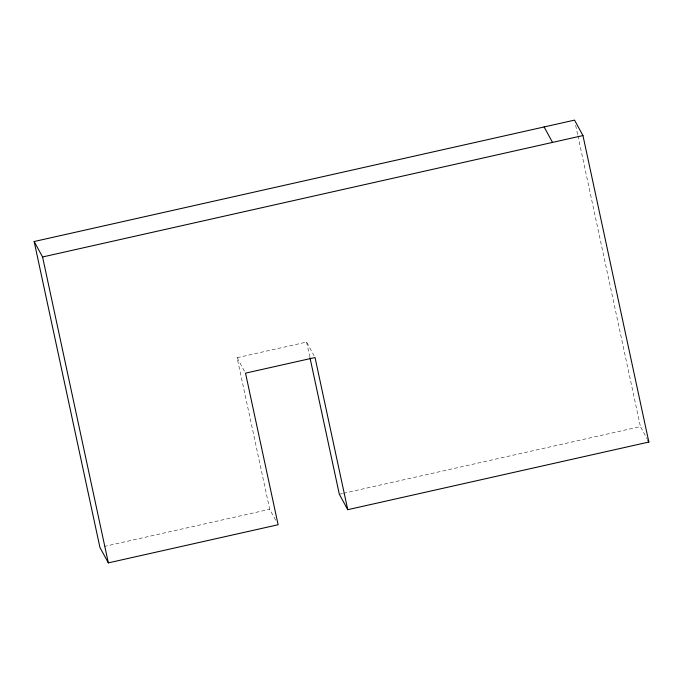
<?xml version="1.0" encoding="UTF-8"?>
<svg xmlns="http://www.w3.org/2000/svg" width="683" height="683" viewBox="0 0 683 683"><rect width="100%" height="100%" fill="white"/><g stroke="black" fill="none" stroke-linecap="round" stroke-linejoin="round"><path stroke-width="0.51" stroke-dasharray="3.42 2.56" d="M275.633 520.19L269.691 509.287L237.095 357.696L306.607 342.081L314.043 355.715M104.064 546.502L269.691 509.287M339.323 494.244L342.439 493.544M343.472 493.305L640.423 426.593L647.364 439.314M237.095 357.696L245.026 372.235M575.658 125.331L577.673 134.713M577.895 135.755L640.423 426.593M306.607 342.081L309.749 356.671"/><path stroke-width="1.02" d="M347.749 509.689L315.034 357.533L245.521 373.149L278.118 524.74L108.341 562.877L99.923 547.433L34.15 241.526L574.531 120.123L582.958 135.567L648.85 442.046L347.749 509.689L339.323 494.244L309.971 357.713M34.15 241.526L42.577 256.979L582.958 135.567M544.103 126.953L552.53 142.406M647.86 440.228L648.85 442.046M42.577 256.979L108.341 562.877"/></g></svg>
